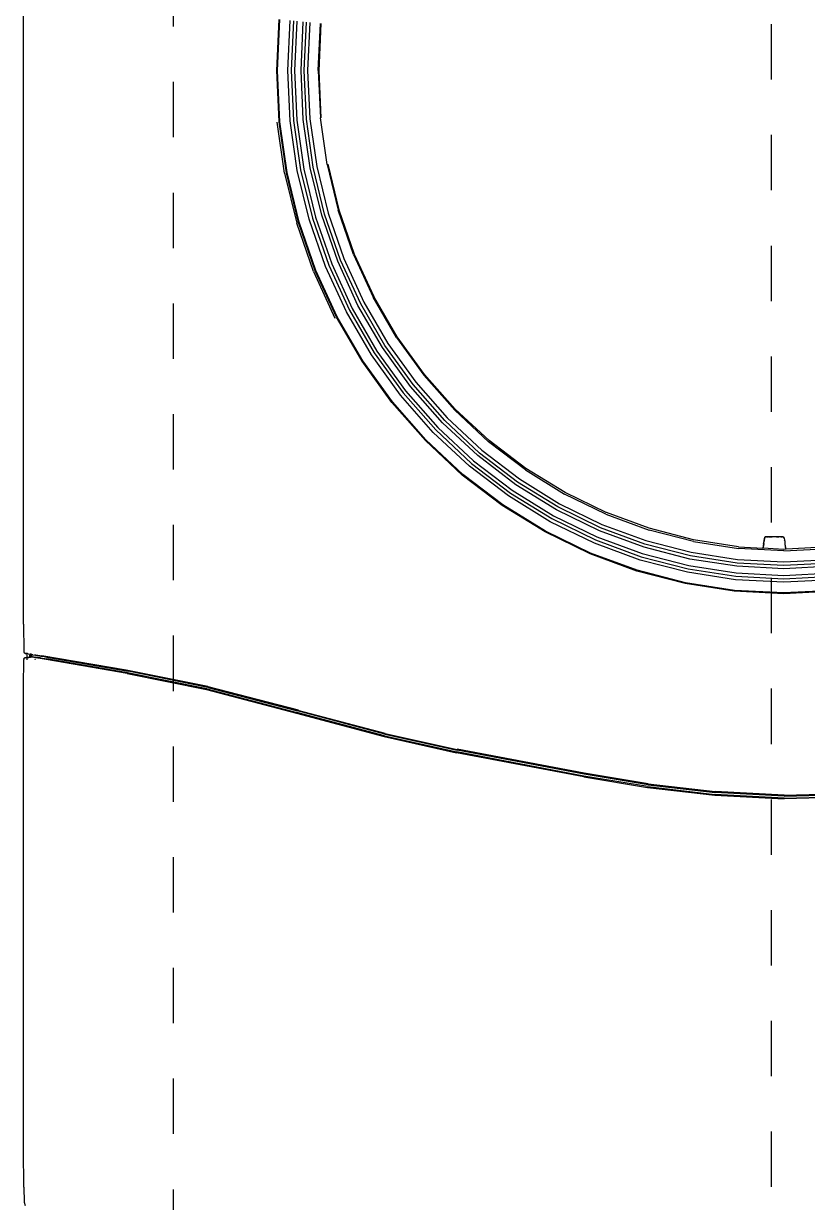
# Model space of a CAD drawing. Extents: x 41.9 to 126, y -21.3 to 38.1.
# Drawn here: x 100.438 to 101.854, y -11.707 to -9.578 of the extents above; entities that cross this region are included whole.
import ezdxf

# ---------------------------------------------------------------- set-up
doc = ezdxf.new("R2010")
doc.units = 0
doc.linetypes.add('(_DASHED_)', pattern=[0.3, 0.2, -0.1])
doc.linetypes.add('DASHDOT2', pattern=[0.5, 0.25, -0.125, 0, -0.125])
for name, color, linetype in [('ARQUITETURA_R07', 8, 'CONTINUOUS'), ('LINHA_EIXO', 8, 'DASHDOT2'), ('LISTAGEM_TEXTO', 7, 'CONTINUOUS')]:
    doc.layers.add(name, color=color, linetype=linetype)

# ---------------------------------------------------------------- blocks, each defined once
blk = doc.blocks.new('VISTAS')
at = {"layer": 'ARQUITETURA_R07'}
for p, q in [((1.56467, -0.03937), (1.56467, 0.47085)), ((1.67895, 0.21051), (1.68003, 0.23367)), ((1.67933, 0.21051), (1.68041, 0.23363)), ((1.684, 0.21051), (1.68506, 0.23316)), ((1.68659, 0.233), (1.68553, 0.21051)), ((1.68805, 0.23285), (1.687, 0.21051)), ((1.68993, 0.21051), (1.69096, 0.23256)), ((1.69133, 0.21051), (1.69235, 0.23241)), ((1.69395, 0.23225), (1.69293, 0.21051)), ((1.6977, 0.21051), (1.69869, 0.23177)), ((1.69818, 0.21049), (1.6991, 0.23172)), ((1.68003, 0.18736), (1.67895, 0.21051)), ((1.68041, 0.18739), (1.67933, 0.21051)), ((1.68506, 0.18787), (1.684, 0.21051)), ((1.68553, 0.21051), (1.68659, 0.18802)), ((1.687, 0.21051), (1.68805, 0.18817)), ((1.69096, 0.18846), (1.68993, 0.21051)), ((1.69235, 0.1886), (1.69133, 0.21051)), ((1.69293, 0.21051), (1.69395, 0.18877)), ((1.6977, 0.21051), (1.69869, 0.18925)), ((1.6991, 0.18926), (1.69818, 0.21049)), ((1.68248, 0.16425), (1.67917, 0.18727)), ((1.68331, 0.16442), (1.68003, 0.18736)), ((1.68367, 0.1645), (1.68041, 0.18739)), ((1.68825, 0.16544), (1.68506, 0.18787)), ((1.68659, 0.18802), (1.68976, 0.16575)), ((1.68805, 0.18817), (1.6912, 0.16604)), ((1.69408, 0.16663), (1.69096, 0.18846)), ((1.69544, 0.16691), (1.69235, 0.1886)), ((1.69395, 0.18877), (1.69702, 0.16724)), ((1.70169, 0.16819), (1.69869, 0.18925)), ((1.69359, 0.14344), (1.68825, 0.16544)), ((1.68976, 0.16575), (1.69506, 0.1439)), ((1.6912, 0.16604), (1.69647, 0.14434)), ((1.69927, 0.14522), (1.69408, 0.16663)), ((1.70061, 0.14564), (1.69544, 0.16691)), ((1.69702, 0.16724), (1.70215, 0.14612)), ((1.70169, 0.16819), (1.7067, 0.14755)), ((1.70202, 0.16826), (1.70701, 0.14766)), ((1.68248, 0.16425), (1.68797, 0.14167)), ((1.68877, 0.14193), (1.68331, 0.16442)), ((1.68913, 0.14205), (1.68367, 0.1645)), ((1.69506, 0.1439), (1.70242, 0.1227)), ((1.69647, 0.14434), (1.70378, 0.12328)), ((1.70649, 0.12444), (1.69927, 0.14522)), ((1.70778, 0.12499), (1.70061, 0.14564)), ((1.70215, 0.14612), (1.70926, 0.12562)), ((1.71366, 0.12751), (1.7067, 0.14755)), ((1.70701, 0.14766), (1.71396, 0.12766)), ((1.69558, 0.11975), (1.68797, 0.14167)), ((1.69635, 0.1201), (1.68877, 0.14193)), ((1.69669, 0.12025), (1.68913, 0.14205)), ((1.70101, 0.12209), (1.69359, 0.14344)), ((1.70242, 0.1227), (1.71178, 0.10235)), ((1.70378, 0.12328), (1.71307, 0.10306)), ((1.71565, 0.10449), (1.70649, 0.12444)), ((1.71689, 0.10517), (1.70778, 0.12499)), ((1.70926, 0.12562), (1.7183, 0.10595)), ((1.71366, 0.12751), (1.7225, 0.10827)), ((1.71396, 0.12766), (1.72279, 0.10847)), ((1.69558, 0.11975), (1.70524, 0.09871)), ((1.70597, 0.09914), (1.69635, 0.1201)), ((1.70631, 0.09933), (1.69669, 0.12025)), ((1.71042, 0.1016), (1.70101, 0.12209)), ((1.73312, 0.09002), (1.7225, 0.10827)), ((1.73338, 0.09037), (1.72279, 0.10847)), ((1.72174, 0.08216), (1.71042, 0.1016)), ((1.71178, 0.10235), (1.72302, 0.08304)), ((1.71307, 0.10306), (1.72423, 0.08388)), ((1.72667, 0.08556), (1.71565, 0.10449)), ((1.72783, 0.08636), (1.71689, 0.10517)), ((1.7183, 0.10595), (1.72917, 0.08728)), ((1.71754, 0.07926), (1.70597, 0.09914)), ((1.71786, 0.07948), (1.70631, 0.09933)), ((1.73944, 0.06784), (1.72667, 0.08556)), ((1.74052, 0.06876), (1.72783, 0.08636)), ((1.72917, 0.08728), (1.74176, 0.06981)), ((1.73312, 0.09002), (1.74544, 0.07294)), ((1.73338, 0.09037), (1.73341, 0.09026)), ((1.7457, 0.07335), (1.73341, 0.09026)), ((1.73486, 0.06396), (1.72174, 0.08216)), ((1.72302, 0.08304), (1.73605, 0.06497)), ((1.72423, 0.08388), (1.73717, 0.06593)), ((1.73095, 0.06065), (1.71754, 0.07926)), ((1.73125, 0.0609), (1.71786, 0.07948)), ((1.74176, 0.06981), (1.75595, 0.05369)), ((1.75931, 0.05717), (1.74544, 0.07294)), ((1.75957, 0.05766), (1.7457, 0.07335)), ((1.74963, 0.04717), (1.73486, 0.06396)), ((1.73605, 0.06497), (1.75073, 0.0483)), ((1.73717, 0.06593), (1.75176, 0.04936)), ((1.75383, 0.0515), (1.73944, 0.06784)), ((1.75482, 0.05252), (1.74052, 0.06876)), ((1.74607, 0.04348), (1.73095, 0.06065)), ((1.74633, 0.04376), (1.73125, 0.0609)), ((1.75595, 0.05369), (1.77161, 0.03908)), ((1.75931, 0.05717), (1.77462, 0.04289)), ((1.77488, 0.04345), (1.75957, 0.05766)), ((1.75073, 0.0483), (1.76692, 0.03319)), ((1.75176, 0.04936), (1.76785, 0.03435)), ((1.7697, 0.03669), (1.75383, 0.0515)), ((1.77059, 0.03781), (1.75482, 0.05252)), ((1.76274, 0.02792), (1.74607, 0.04348)), ((1.76298, 0.02823), (1.74633, 0.04376)), ((1.76594, 0.03196), (1.74963, 0.04717)), ((1.79122, 0.03022), (1.77462, 0.04289)), ((1.79145, 0.03085), (1.77488, 0.04345)), ((1.78769, 0.02476), (1.77059, 0.03781)), ((1.77161, 0.03908), (1.78857, 0.02613)), ((1.78361, 0.01846), (1.76594, 0.03196)), ((1.76692, 0.03319), (1.78447, 0.01979)), ((1.76785, 0.03435), (1.78528, 0.02104)), ((1.78691, 0.02355), (1.7697, 0.03669)), ((1.78081, 0.01412), (1.76274, 0.02792)), ((1.78102, 0.01445), (1.76298, 0.02823)), ((1.79122, 0.03022), (1.80893, 0.01929)), ((1.80915, 0.01998), (1.79145, 0.03085)), ((1.80528, 0.01222), (1.78691, 0.02355)), ((1.80594, 0.0135), (1.78769, 0.02476)), ((1.78857, 0.02613), (1.80669, 0.01495)), ((1.80249, 0.00682), (1.78361, 0.01846)), ((1.78447, 0.01979), (1.80322, 0.00823)), ((1.78528, 0.02104), (1.8039, 0.00955)), ((1.82761, 0.0102), (1.80893, 0.01929)), ((1.82772, 0.01098), (1.80915, 0.01998)), ((1.80011, 0.00222), (1.78081, 0.01412)), ((1.80029, 0.00257), (1.78102, 0.01445)), ((1.82464, 0.00279), (1.80528, 0.01222)), ((1.82518, 0.00414), (1.80594, 0.0135)), ((1.80669, 0.01495), (1.82579, 0.00565)), ((1.82779, 0.01095), (1.82772, 0.01098)), ((1.84718, 0.00389), (1.82779, 0.01095)), ((1.82237, -0.00286), (1.80249, 0.00682)), ((1.80322, 0.00823), (1.82297, -0.00138)), ((1.8039, 0.00955), (1.82352, 0)), ((1.82579, 0.00565), (1.84568, -0.00167)), ((1.82761, 0.0102), (1.84706, 0.00304)), ((1.82044, -0.00769), (1.80011, 0.00222)), ((1.82059, -0.00732), (1.80029, 0.00257)), ((1.84481, -0.00464), (1.82464, 0.00279)), ((1.84522, -0.00324), (1.82518, 0.00414)), ((1.86708, -0.00214), (1.84706, 0.00304)), ((1.86718, -0.00128), (1.84718, 0.00389)), ((1.89995, 0), (1.90001, 0)), ((1.89998, 0), (1.89995, 0)), ((1.90005, 0), (1.89998, 0)), ((1.90001, 0), (1.90005, 0)), ((1.90008, 0), (1.90001, 0)), ((1.90005, 0), (1.90011, 0)), ((1.90005, 0), (1.90008, 0)), ((1.90011, 0), (1.90008, 0)), ((1.90014, 0), (1.90011, 0)), ((1.90019, 0.00001), (1.90014, 0)), ((1.90021, 0), (1.90014, 0)), ((1.90026, 0.00001), (1.90019, 0.00001)), ((1.90021, 0), (1.90026, 0.00001)), ((1.9003, 0.00001), (1.90026, 0.00001)), ((1.90034, 0.00001), (1.9003, 0.00001)), ((1.90038, 0.00001), (1.90034, 0.00001)), ((1.90045, 0.00001), (1.90038, 0.00001)), ((1.90048, 0), (1.90038, 0.00001)), ((1.90045, 0.00001), (1.90051, 0.00001)), ((1.90051, 0.00001), (1.90048, 0)), ((1.90051, 0.00001), (1.90057, 0.00001)), ((1.90057, 0.00001), (1.90061, 0.00001)), ((1.90061, 0.00001), (1.90067, 0.00001)), ((1.90061, 0.00001), (1.90065, 0.00001)), ((1.90065, 0.00001), (1.9007, 0.00001)), ((1.90067, 0.00001), (1.90073, 0.00001)), ((1.9007, 0.00001), (1.90073, 0.00001)), ((1.90077, 0.00001), (1.90073, 0.00001)), ((1.90081, 0.00001), (1.90077, 0.00001)), ((1.90081, 0.00001), (1.90085, 0.00001)), ((1.90092, 0.00001), (1.90085, 0.00001)), ((1.90085, 0.00001), (1.9009, 0.00001)), ((1.90096, 0.00001), (1.9009, 0.00001)), ((1.9009, 0.00001), (1.90092, 0.00001)), ((1.90096, 0.00001), (1.90092, 0.00001)), ((1.90096, 0.00001), (1.90102, 0.00001)), ((1.90102, 0.00001), (1.90106, 0.00001)), ((1.90106, 0.00001), (1.90114, 0.00001)), ((1.90114, 0.00001), (1.90118, 0.00001)), ((1.90118, 0.00001), (1.90123, 0.00001)), ((1.90123, 0.00001), (1.90126, 0.00001)), ((1.90126, 0.00001), (1.9013, 0.00001)), ((1.9013, 0.00001), (1.90139, 0.00001)), ((1.90139, 0.00001), (1.90144, 0.00001)), ((1.90144, 0.00001), (1.90152, 0.00001)), ((1.90152, 0.00001), (1.90156, 0.00001)), ((1.9016, 0.00001), (1.90156, 0.00001)), ((1.9016, 0.00001), (1.90167, 0.00001)), ((1.90172, 0.00001), (1.90167, 0.00001)), ((1.90175, 0), (1.90172, 0.00001)), ((1.90181, 0.00001), (1.90175, 0)), ((1.90181, 0.00001), (1.90202, 0.00001)), ((1.90202, 0.00001), (1.90208, 0.00001)), ((1.90208, 0.00001), (1.90227, 0.00001)), ((1.90227, 0.00001), (1.90236, 0.00001)), ((1.90236, 0.00001), (1.9024, 0.00001)), ((1.9024, 0.00001), (1.90245, 0.00002)), ((1.90245, 0.00002), (1.9025, 0.00001)), ((1.9025, 0.00001), (1.90253, 0.00002)), ((1.90259, 0.00002), (1.90253, 0.00002)), ((1.90253, 0.00002), (1.90256, 0.00002)), ((1.90256, 0.00002), (1.90259, 0.00002)), ((1.90263, 0.00002), (1.90256, 0.00002)), ((1.90263, 0.00002), (1.90259, 0.00002)), ((1.90469, 0.00002), (1.90263, 0.00002)), ((1.90469, 0.00002), (1.90476, 0.00001)), ((1.90484, 0.00002), (1.90476, 0.00001)), ((1.90476, 0.00001), (1.90481, 0.00002)), ((1.90487, 0.00001), (1.90481, 0.00002)), ((1.90487, 0.00001), (1.90484, 0.00002)), ((1.90487, 0.00001), (1.90494, 0.00001)), ((1.90494, 0.00001), (1.90548, 0)), ((1.90553, 0.00001), (1.90548, 0)), ((1.90553, 0.00001), (1.90569, 0.00001)), ((1.90572, 0.00001), (1.90569, 0.00001)), ((1.90586, 0.00001), (1.90572, 0.00001)), ((1.90596, 0.00001), (1.90586, 0.00001)), ((1.90603, 0.00001), (1.90596, 0.00001)), ((1.90626, 0.00001), (1.90603, 0.00001)), ((1.90626, 0.00001), (1.9063, 0.00001)), ((1.9063, 0.00001), (1.90634, 0.00001)), ((1.90647, 0.00001), (1.90634, 0.00001)), ((1.90653, 0.00001), (1.90647, 0.00001)), ((1.9066, 0.00001), (1.90653, 0.00001)), ((1.90663, 0.00001), (1.9066, 0.00001)), ((1.90663, 0.00001), (1.90676, 0.00001)), ((1.9068, 0.00001), (1.90676, 0.00001)), ((1.90686, 0.00001), (1.9068, 0.00001)), ((1.90683, 0.00001), (1.9068, 0.00001)), ((1.90683, 0.00001), (1.9069, 0.00001)), ((1.90686, 0.00001), (1.90693, 0.00001)), ((1.9069, 0.00001), (1.90686, 0.00001)), ((1.9069, 0.00001), (1.90693, 0.00001)), ((1.90693, 0.00001), (1.90698, 0.00001)), ((1.90698, 0.00001), (1.90701, 0.00001)), ((1.90706, 0.00001), (1.90701, 0.00001)), ((1.90706, 0.00001), (1.9071, 0)), ((1.90718, 0), (1.9071, 0)), ((1.90714, 0), (1.9071, 0)), ((1.90721, 0), (1.90714, 0)), ((1.90721, 0), (1.90718, 0)), ((1.90727, 0), (1.90721, 0)), ((1.90734, 0), (1.90727, 0)), ((1.90727, 0), (1.90731, 0)), ((1.90731, 0), (1.90737, 0)), ((1.9074, 0), (1.90734, 0)), ((1.84309, -0.01049), (1.82237, -0.00286)), ((1.82297, -0.00138), (1.84354, -0.00895)), ((1.82352, 0), (1.84396, -0.00753)), ((1.86556, -0.01001), (1.84481, -0.00464)), ((1.86584, -0.00858), (1.84522, -0.00324)), ((1.84568, -0.00167), (1.86615, -0.00697)), ((1.86708, -0.00214), (1.88743, -0.00529)), ((1.88749, -0.00453), (1.86718, -0.00128)), ((1.90799, -0.00636), (1.88743, -0.00529)), ((1.88749, -0.00453), (1.89845, -0.00512)), ((1.89881, -0.00296), (1.89845, -0.00512)), ((1.89848, -0.00512), (1.89845, -0.00512)), ((1.89868, -0.00408), (1.89848, -0.00512)), ((1.90799, -0.00563), (1.89848, -0.00512)), ((1.89868, -0.00408), (1.89887, -0.00296)), ((1.89884, -0.00296), (1.89868, -0.00408)), ((1.89881, -0.00296), (1.89899, -0.00201)), ((1.89884, -0.00296), (1.89899, -0.00201)), ((1.89899, -0.00201), (1.89908, -0.00144)), ((1.89904, -0.00144), (1.89899, -0.00201)), ((1.89911, -0.00128), (1.89904, -0.00144)), ((1.89911, -0.00128), (1.89908, -0.00144)), ((1.89911, -0.00128), (1.89914, -0.00109)), ((1.89912, -0.00144), (1.89911, -0.00128)), ((1.89919, -0.0007), (1.89914, -0.00109)), ((1.89914, -0.00109), (1.89923, -0.0008)), ((1.89925, -0.00033), (1.89918, -0.00065)), ((1.89918, -0.00065), (1.89919, -0.0007)), ((1.89918, -0.00065), (1.89923, -0.00065)), ((1.89923, -0.00065), (1.89919, -0.0007)), ((1.89923, -0.00065), (1.89926, -0.00054)), ((1.89928, -0.00026), (1.89925, -0.00033)), ((1.89926, -0.00054), (1.89928, -0.00036)), ((1.89926, -0.00065), (1.89926, -0.00054)), ((1.89932, -0.00026), (1.89928, -0.00033)), ((1.89928, -0.00026), (1.89932, -0.00026)), ((1.89928, -0.00036), (1.89928, -0.00033)), ((1.89928, -0.00036), (1.89932, -0.00033)), ((1.89937, -0.00015), (1.89932, -0.0002)), ((1.89932, -0.00026), (1.89936, -0.0002)), ((1.89932, -0.00026), (1.89932, -0.0002)), ((1.89932, -0.00033), (1.89935, -0.00026)), ((1.89932, -0.00026), (1.89932, -0.00033)), ((1.89935, -0.00026), (1.89939, -0.0002)), ((1.89935, -0.00033), (1.89957, -0.00033)), ((1.89941, -0.00015), (1.89936, -0.0002)), ((1.89937, -0.00015), (1.89942, -0.00011)), ((1.89937, -0.00015), (1.89941, -0.00015)), ((1.89939, -0.0002), (1.89944, -0.00015)), ((1.89941, -0.00015), (1.89945, -0.00011)), ((1.89945, -0.00011), (1.89942, -0.00011)), ((1.89944, -0.00015), (1.89949, -0.00011)), ((1.89948, -0.00007), (1.89945, -0.00011)), ((1.89949, -0.00011), (1.89945, -0.00011)), ((1.89948, -0.00007), (1.89955, -0.00004)), ((1.89952, -0.00007), (1.89948, -0.00007)), ((1.89949, -0.00011), (1.89955, -0.00007)), ((1.89952, -0.00007), (1.89949, -0.00011)), ((1.89952, -0.00007), (1.89959, -0.00004)), ((1.89952, -0.00007), (1.89955, -0.00004)), ((1.89955, -0.00007), (1.89962, -0.00004)), ((1.89962, -0.00004), (1.89955, -0.00004)), ((1.89959, -0.00004), (1.89955, -0.00004)), ((1.89965, -0.00002), (1.89959, -0.00004)), ((1.89959, -0.00004), (1.89962, -0.00004)), ((1.89962, -0.00004), (1.89968, -0.00002)), ((1.89965, -0.00002), (1.89971, -0.00002)), ((1.89971, -0.00002), (1.89968, -0.00002)), ((1.89971, -0.00002), (1.89979, -0.00001)), ((1.89975, -0.00001), (1.89971, -0.00002)), ((1.89975, -0.00001), (1.89979, -0.00001)), ((1.89982, -0.00001), (1.89975, -0.00001)), ((1.89982, -0.00001), (1.89979, -0.00001)), ((1.89989, 0), (1.89982, -0.00001)), ((1.89986, -0.00001), (1.89982, -0.00001)), ((1.89989, 0), (1.89986, -0.00001)), ((1.89992, 0), (1.89986, -0.00001)), ((1.89995, 0), (1.89989, 0)), ((1.89989, 0), (1.89992, 0)), ((1.89995, 0), (1.89992, 0)), ((1.90611, -0.00004), (1.90116, -0.00004)), ((1.90744, 0), (1.90737, 0)), ((1.90737, 0), (1.9074, 0)), ((1.9074, 0), (1.90744, 0)), ((1.90748, -0.00001), (1.90744, 0)), ((1.90744, 0), (1.90751, -0.00001)), ((1.90748, -0.00001), (1.90751, -0.00001)), ((1.90748, -0.00001), (1.90754, -0.00001)), ((1.90754, -0.00001), (1.90751, -0.00001)), ((1.90754, -0.00001), (1.90757, -0.00001)), ((1.90757, -0.00001), (1.90763, -0.00002)), ((1.90763, -0.00002), (1.90766, -0.00002)), ((1.90763, -0.00033), (1.90798, -0.00033)), ((1.90766, -0.00002), (1.9077, -0.00003)), ((1.9077, -0.00003), (1.90776, -0.00004)), ((1.90776, -0.00004), (1.90782, -0.00007)), ((1.90776, -0.00004), (1.90779, -0.00004)), ((1.90786, -0.00007), (1.90779, -0.00004)), ((1.90782, -0.00007), (1.90789, -0.00011)), ((1.90786, -0.00007), (1.90791, -0.00011)), ((1.90789, -0.00011), (1.90794, -0.00015)), ((1.90797, -0.00015), (1.90791, -0.00011)), ((1.90794, -0.00015), (1.90799, -0.0002)), ((1.90797, -0.00015), (1.90802, -0.0002)), ((1.90799, -0.0002), (1.90803, -0.00026)), ((1.90799, -0.00636), (1.92865, -0.00529)), ((1.90806, -0.00026), (1.90802, -0.0002)), ((1.90803, -0.00026), (1.90805, -0.00033)), ((1.90806, -0.00026), (1.90805, -0.00033)), ((1.90811, -0.00065), (1.90805, -0.00033)), ((1.90815, -0.00065), (1.90805, -0.00033)), ((1.90806, -0.00026), (1.90809, -0.00033)), ((1.90815, -0.00065), (1.90809, -0.00033)), ((1.90811, -0.00065), (1.90824, -0.00144)), ((1.90815, -0.00065), (1.90829, -0.00144)), ((1.90833, -0.00181), (1.90824, -0.00144)), ((1.90829, -0.00144), (1.90833, -0.00181)), ((1.90833, -0.00181), (1.9084, -0.00223)), ((1.9084, -0.00223), (1.90845, -0.00257)), ((1.90845, -0.00257), (1.90846, -0.00263)), ((1.90852, -0.00296), (1.90846, -0.00263)), ((1.90849, -0.00296), (1.90846, -0.00263)), ((1.90856, -0.00327), (1.90849, -0.00296)), ((1.90856, -0.00327), (1.90852, -0.00296)), ((1.90888, -0.00543), (1.90856, -0.00327)), ((1.90895, -0.00558), (1.90856, -0.00327)), ((1.92859, -0.00453), (1.90895, -0.00558)), ((1.84162, -0.01549), (1.82044, -0.00769)), ((1.84173, -0.0151), (1.82059, -0.00732)), ((1.8644, -0.01601), (1.84309, -0.01049)), ((1.84354, -0.00895), (1.86471, -0.01443)), ((1.84396, -0.00753), (1.86499, -0.01297)), ((1.88666, -0.01327), (1.86556, -0.01001)), ((1.8868, -0.01182), (1.86584, -0.00858)), ((1.86615, -0.00697), (1.88696, -0.01019)), ((1.88696, -0.01019), (1.90799, -0.01128)), ((1.90891, -0.00558), (1.90799, -0.00563)), ((1.90799, -0.01128), (1.92912, -0.01019)), ((1.90891, -0.00558), (1.90888, -0.00543)), ((1.90895, -0.00558), (1.90891, -0.00558)), ((1.86342, -0.02113), (1.84162, -0.01549)), ((1.86349, -0.02073), (1.84173, -0.0151)), ((1.86471, -0.01443), (1.88623, -0.01776)), ((1.86499, -0.01297), (1.88637, -0.01628)), ((1.90799, -0.01438), (1.88666, -0.01327)), ((1.90799, -0.01292), (1.8868, -0.01182)), ((1.92927, -0.01182), (1.90799, -0.01292)), ((1.92941, -0.01327), (1.90799, -0.01438)), ((1.88558, -0.02455), (1.86342, -0.02113)), ((1.88562, -0.02416), (1.86349, -0.02073)), ((1.88608, -0.01936), (1.8644, -0.01601)), ((1.90799, -0.0205), (1.88608, -0.01936)), ((1.88623, -0.01776), (1.90799, -0.01889)), ((1.88637, -0.01628), (1.90799, -0.0174)), ((1.90799, -0.0174), (1.9297, -0.01628)), ((1.90799, -0.01889), (1.92984, -0.01776)), ((1.92999, -0.01936), (1.90799, -0.0205)), ((1.90798, -0.02572), (1.88558, -0.02455)), ((1.90798, -0.02532), (1.88562, -0.02416)), ((1.93045, -0.02415), (1.90798, -0.02532)), ((1.93048, -0.02455), (1.90798, -0.02572)), ((1.56467, -0.03937), (1.56472, -0.05176)), ((1.56472, -0.05176), (1.56471, -0.05182)), ((1.56471, -0.05182), (1.56481, -0.05205)), ((1.56481, -0.05205), (1.56479, -0.05211)), ((1.56479, -0.05211), (1.56493, -0.05233)), ((1.56481, -0.05205), (1.56497, -0.05228)), ((1.56493, -0.05233), (1.56512, -0.05249)), ((1.56497, -0.05228), (1.56519, -0.05244)), ((1.56523, -0.05255), (1.56512, -0.05249)), ((1.56519, -0.05244), (1.56547, -0.05254)), ((1.56545, -0.05264), (1.56523, -0.05255)), ((1.56545, -0.05264), (1.56589, -0.05271)), ((1.56547, -0.05254), (1.56599, -0.05259)), ((1.56608, -0.05273), (1.56589, -0.05271)), ((1.56599, -0.05259), (1.56608, -0.05259)), ((1.56608, -0.05242), (1.56608, -0.05259)), ((1.56608, -0.05259), (1.56643, -0.05259)), ((1.56608, -0.05259), (1.56608, -0.05269)), ((1.56681, -0.05285), (1.56608, -0.05273)), ((1.56608, -0.05273), (1.56608, -0.0544)), ((1.56681, -0.05285), (1.56753, -0.05297)), ((1.56743, -0.05283), (1.56753, -0.05297)), ((1.56753, -0.05297), (1.56758, -0.05302)), ((1.56753, -0.05297), (1.5677, -0.053)), ((1.56758, -0.05302), (1.56756, -0.05344)), ((1.56758, -0.05302), (1.5677, -0.053)), ((1.56775, -0.053), (1.5677, -0.053)), ((1.56805, -0.053), (1.56775, -0.053)), ((1.56775, -0.053), (1.5679, -0.05308)), ((1.56775, -0.053), (1.56805, -0.05305)), ((1.5679, -0.05308), (1.56805, -0.0531)), ((1.56791, -0.05286), (1.56805, -0.053)), ((1.56805, -0.053), (1.56805, -0.05305)), ((1.56805, -0.05305), (1.56805, -0.0531)), ((1.56805, -0.05305), (1.56835, -0.0531)), ((1.56805, -0.0531), (1.56877, -0.05321)), ((1.56805, -0.0531), (1.56805, -0.0534)), ((1.56877, -0.05321), (1.56835, -0.0531)), ((1.56877, -0.05321), (1.57, -0.05337)), ((1.56975, -0.05316), (1.56975, -0.05325)), ((1.57, -0.05337), (1.57, -0.0532)), ((1.57015, -0.05322), (1.57293, -0.05369)), ((1.56467, -0.06734), (1.56472, -0.05542)), ((1.56481, -0.05512), (1.56471, -0.05533)), ((1.56472, -0.05542), (1.56471, -0.05533)), ((1.56479, -0.05504), (1.56493, -0.05481)), ((1.56481, -0.05512), (1.56479, -0.05504)), ((1.56497, -0.0549), (1.56481, -0.05512)), ((1.56493, -0.05481), (1.56512, -0.05464)), ((1.56519, -0.05474), (1.56497, -0.0549)), ((1.56512, -0.05464), (1.56522, -0.05459)), ((1.56547, -0.05464), (1.56519, -0.05474)), ((1.56522, -0.05459), (1.56536, -0.05454)), ((1.56536, -0.05454), (1.56543, -0.05449)), ((1.56543, -0.05449), (1.56584, -0.05442)), ((1.56569, -0.05462), (1.56547, -0.05464)), ((1.56584, -0.05442), (1.56608, -0.0544)), ((1.56608, -0.0544), (1.5666, -0.05437)), ((1.56608, -0.0544), (1.56608, -0.05448)), ((1.56608, -0.0547), (1.56608, -0.05479)), ((1.56608, -0.05489), (1.56608, -0.05507)), ((1.56608, -0.05522), (1.56608, -0.05545)), ((1.56689, -0.05457), (1.56627, -0.05458)), ((1.5666, -0.05437), (1.56729, -0.05422)), ((1.56776, -0.05443), (1.56699, -0.05456)), ((1.56729, -0.05422), (1.56754, -0.05388)), ((1.56742, -0.0543), (1.56729, -0.05422)), ((1.56762, -0.05425), (1.56729, -0.05422)), ((1.56776, -0.05443), (1.56742, -0.0543)), ((1.56754, -0.05388), (1.56756, -0.05344)), ((1.56754, -0.05388), (1.56768, -0.05392)), ((1.56756, -0.05344), (1.56788, -0.0535)), ((1.56786, -0.05428), (1.56762, -0.05425)), ((1.56783, -0.05395), (1.56768, -0.05392)), ((1.56768, -0.05392), (1.56785, -0.05392)), ((1.56786, -0.05428), (1.56776, -0.05443)), ((1.56791, -0.05396), (1.56785, -0.05392)), ((1.56849, -0.05438), (1.56786, -0.05428)), ((1.56805, -0.0534), (1.56788, -0.0534)), ((1.56805, -0.05395), (1.56791, -0.05396)), ((1.56805, -0.05399), (1.56791, -0.05396)), ((1.56805, -0.05399), (1.56801, -0.05404)), ((1.56805, -0.0534), (1.56805, -0.05352)), ((1.56805, -0.05395), (1.56805, -0.05399)), ((1.56872, -0.05405), (1.56805, -0.05395)), ((1.56999, -0.05462), (1.56849, -0.05438)), ((1.56872, -0.05405), (1.57021, -0.05429)), ((1.56975, -0.055), (1.56975, -0.05506)), ((1.56975, -0.05533), (1.56975, -0.05548)), ((1.57212, -0.05497), (1.56999, -0.05462)), ((1.57, -0.05337), (1.57026, -0.05346)), ((1.57, -0.05509), (1.57, -0.05504)), ((1.57, -0.05552), (1.57, -0.05535)), ((1.57234, -0.05465), (1.57021, -0.05429)), ((1.57026, -0.05346), (1.57051, -0.05346)), ((1.57051, -0.05346), (1.5724, -0.05381)), ((1.57489, -0.05544), (1.57212, -0.05497)), ((1.57234, -0.05465), (1.57511, -0.05511)), ((1.5724, -0.05381), (1.5733, -0.05393)), ((1.61101, -0.06015), (1.57293, -0.05369)), ((1.57309, -0.05384), (1.58413, -0.05571)), ((1.5733, -0.05393), (1.57516, -0.05428)), ((1.61145, -0.06165), (1.57489, -0.05544)), ((1.61165, -0.06135), (1.57511, -0.05511)), ((1.58429, -0.05579), (1.57516, -0.05428)), ((1.57516, -0.05428), (1.61191, -0.0606)), ((1.58429, -0.05579), (1.61111, -0.06034)), ((1.64791, -0.06762), (1.61101, -0.06015)), ((1.64782, -0.06779), (1.61111, -0.06034)), ((1.61145, -0.06165), (1.64731, -0.06898)), ((1.64748, -0.06869), (1.61165, -0.06135)), ((1.64786, -0.06798), (1.61191, -0.0606)), ((1.56465, -0.2767), (1.56467, -0.06741)), ((1.56467, -0.06741), (1.56467, -0.06734)), ((1.64731, -0.06898), (1.68791, -0.0796)), ((1.64748, -0.06869), (1.68804, -0.07929)), ((1.64782, -0.06779), (1.68854, -0.07833)), ((1.64786, -0.06798), (1.68838, -0.07853)), ((1.64791, -0.06762), (1.68865, -0.07815)), ((1.68791, -0.0796), (1.72747, -0.09019)), ((1.72756, -0.08986), (1.68804, -0.07929)), ((1.72779, -0.08903), (1.68838, -0.07853)), ((1.72789, -0.08879), (1.68854, -0.07833)), ((1.72747, -0.09019), (1.7602, -0.09744)), ((1.72756, -0.08986), (1.76026, -0.0971)), ((1.72779, -0.08903), (1.76042, -0.09625)), ((1.72789, -0.08879), (1.76047, -0.096)), ((1.81785, -0.10672), (1.7605, -0.09579)), ((1.8176, -0.10836), (1.7602, -0.09744)), ((1.81765, -0.10801), (1.76026, -0.0971)), ((1.81777, -0.10716), (1.76042, -0.09625)), ((1.81781, -0.10693), (1.76047, -0.096)), ((1.8176, -0.10836), (1.84645, -0.11309)), ((1.84649, -0.11275), (1.81765, -0.10801)), ((1.84661, -0.11191), (1.81777, -0.10716)), ((1.84666, -0.11168), (1.81781, -0.10693)), ((1.84669, -0.11148), (1.81785, -0.10672)), ((1.84666, -0.11168), (1.87692, -0.11523)), ((1.84669, -0.11148), (1.87694, -0.11502)), ((1.84645, -0.11309), (1.8768, -0.11663)), ((1.84649, -0.11275), (1.87682, -0.11629)), ((1.84661, -0.11191), (1.87689, -0.11545)), ((1.8768, -0.11663), (1.90801, -0.11829)), ((1.90801, -0.11795), (1.87682, -0.11629)), ((1.90801, -0.11711), (1.87689, -0.11545)), ((1.90801, -0.11689), (1.87692, -0.11523)), ((1.90801, -0.11668), (1.87694, -0.11502)), ((1.90801, -0.11668), (1.93931, -0.1158)), ((1.90801, -0.11689), (1.93934, -0.116)), ((1.90801, -0.11711), (1.93937, -0.11622)), ((1.90801, -0.11795), (1.93944, -0.11706)), ((1.93947, -0.1174), (1.90801, -0.11829)), ((1.56473, -0.29367), (1.56465, -0.2767)), ((1.56473, -0.29367), (1.56497, -0.3004)), ((1.56497, -0.3004), (1.56544, -0.30186))]:
    blk.add_line(p, q, dxfattribs=at)

msp = doc.modelspace()

# ---------------------------------------------------------------- linework, layer by layer
at = {"layer": 'LINHA_EIXO', "linetype": '(_DASHED_)', "ltscale": 0.5}
for p, q in [((100.7085, -15.3832), (100.7085, 2.8827)), ((101.7885, -12.2789), (101.7885, 2.8827))]:
    msp.add_line(p, q, dxfattribs=at)

# ---------------------------------------------------------------- block references
at = {"layer": 'LISTAGEM_TEXTO', "xscale": 4, "yscale": 4, "zscale": 4}
msp.add_blockref('VISTAS', (94.1793, -10.5048), dxfattribs=at)

doc.saveas('drawing.dxf')
